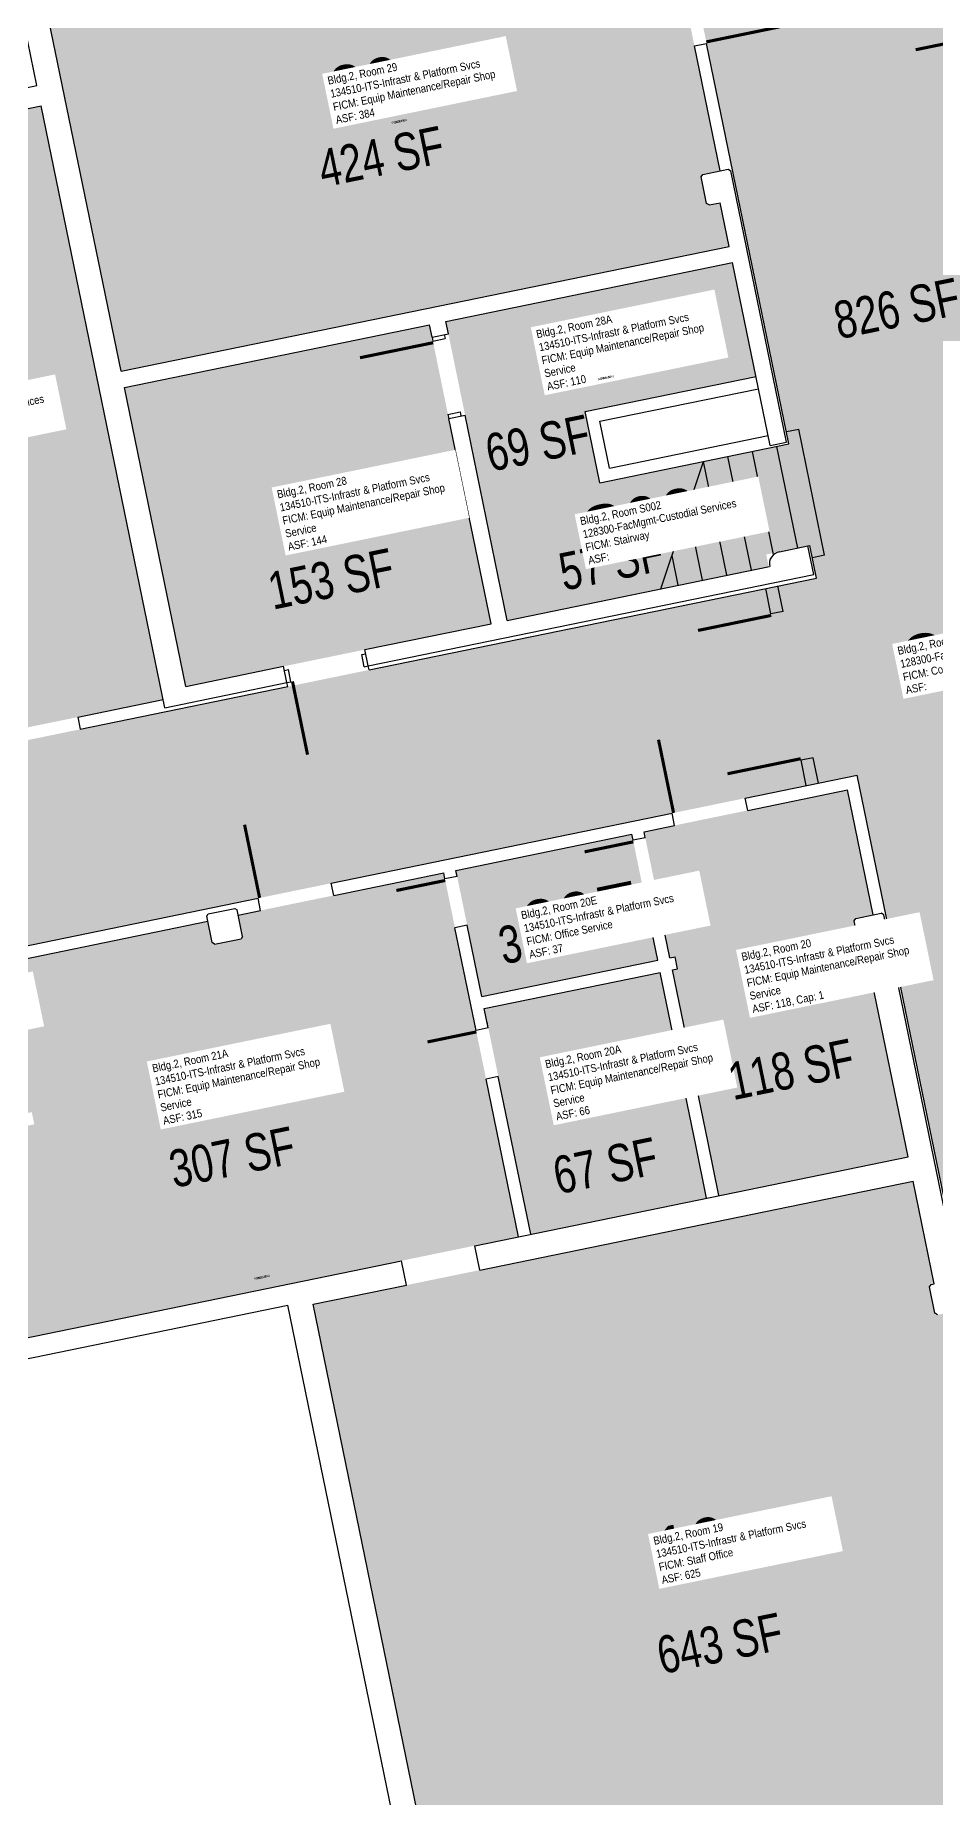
# Model space of a CAD drawing. Header units: inches. Extents: x 69199081 to 69201250, y 27671783 to 27674889.
# Drawn here: x 69199974 to 69200407, y 27673567 to 27674416 of the extents above; entities that cross this region are included whole.
import ezdxf
from ezdxf.enums import TextEntityAlignment as Align

# ---------------------------------------------------------------- set-up
doc = ezdxf.new("R2010")
doc.units = ezdxf.units.IN
doc.header["$LTSCALE"] = 100
doc.header["$MEASUREMENT"] = 0
for name, color, linetype in [('A-DOOR', 2, 'CONTINUOUS'), ('A-FLOR', 3, 'CONTINUOUS'), ('A-IDEN-ICON', 4, 'CONTINUOUS'), ('A-IDEN-RNUM', 7, 'CONTINUOUS'), ('A-IDEN-SNUM', 4, 'CONTINUOUS'), ('A-IDEN-VNUM', 4, 'CONTINUOUS'), ('A-WALL', 5, 'CONTINUOUS'), ('AREA-TEXT', 3, 'CONTINUOUS'), ('Rooms-Category-Color', 7, 'CONTINUOUS'), ('Rooms-College-Color', 7, 'CONTINUOUS'), ('Rooms-Department-Color', 7, 'CONTINUOUS'), ('Rooms-Division-Color', 7, 'CONTINUOUS'), ('Rooms-Information', 7, 'CONTINUOUS')]:
    doc.layers.add(name, color=color, linetype=linetype)
doc.styles.add('CP_AREA', font='arial.ttf', dxfattribs={"height": 15})
doc.styles.add('CP_ROOMSNUMBER', font='arial.ttf', dxfattribs={"height": 1})
doc.styles.add('CP_ROOMVNUMBER', font='arial.ttf', dxfattribs={"width": 0.85, "height": 0.075})

msp = doc.modelspace()

# ---------------------------------------------------------------- hatches: boundary and pattern name
at = {"layer": 'Rooms-Category-Color', "true_color": 0xadadad}
for points in [[(69200232.44, 27674726.33), (69200357.82, 27674752.1), (69200544.86, 27673842.13), (69200419.48, 27673816.35)], [(69199801.73, 27674345.82), (69199976.57, 27674381.76), (69200035.36, 27674095.74), (69199869.33, 27674061.61), (69199867.62, 27674069.94), (69199866.44, 27674070.72), (69199858.61, 27674069.11)], [(69200201.08, 27674133.88), (69200189.8, 27674188.74), (69200336.73, 27674218.94), (69200346.8, 27674169.96), (69200332.1, 27674166.94), (69200325.79, 27674165.64), (69200327, 27674159.77)], [(69199513.51, 27673982.35), (69200350.02, 27674154.29), (69200369.55, 27674059.28), (69199533.04, 27673887.34)]]:
    msp.add_hatch(color=253, dxfattribs=at).paths.add_polyline_path(points)
at = {"layer": 'Rooms-Category-Color', "true_color": 0xe3c5e1}
for points in [[(69199974.23, 27674452.74), (69200270.05, 27674513.55), (69200303.57, 27674350.46), (69200295.25, 27674348.74), (69200294.47, 27674347.56), (69200297.08, 27674334.83), (69200298.27, 27674334.05), (69200303.65, 27674335.16), (69200307.98, 27674314.1), (69200015.1, 27674253.9)], [(69200171.48, 27674277.87), (69200309.59, 27674306.26), (69200320.87, 27674251.41), (69200238.59, 27674234.5), (69200245.63, 27674200.21), (69200189.8, 27674188.74)], [(69200016.72, 27674246.06), (69200163.64, 27674276.26), (69200193.24, 27674132.27), (69200046.31, 27674102.07)], [(69200343.13, 27673864.98), (69200394.06, 27673875.45), (69200373.42, 27673975.85), (69200371.95, 27673975.55), (69200370.77, 27673976.32), (69200368.16, 27673989.06), (69200368.93, 27673990.24), (69200377.26, 27673991.95), (69200364.88, 27674052.19), (69200281.62, 27674035.08), (69200266.93, 27674032.06), (69200267.53, 27674029.12), (69200279.41, 27673971.33), (69200281.86, 27673971.83), (69200283.07, 27673965.95), (69200280.62, 27673965.45), (69200290.48, 27673917.45), (69200292.9, 27673905.7), (69200302.96, 27673856.72), (69200337.25, 27673863.77)], [(69199957.4, 27673968.44), (69200056.82, 27673988.87), (69200058.93, 27673978.59), (69200060.11, 27673977.81), (69200072.85, 27673980.43), (69200073.63, 27673981.61), (69200071.51, 27673991.89), (69200170.44, 27674012.23), (69200206.48, 27673836.89), (69199952.3, 27673784.64), (69199932.16, 27673882.6), (69199973.3, 27673891.05), (69199972.09, 27673896.93), (69199930.95, 27673888.47), (69199924.71, 27673918.84), (69199965.85, 27673927.3)], [(69200190.01, 27673946.83), (69200274.74, 27673964.24), (69200297.09, 27673855.51), (69200212.36, 27673838.1)]]:
    msp.add_hatch(color=254, dxfattribs=at).paths.add_polyline_path(points)
at = {"layer": 'Rooms-Category-Color', "true_color": 0xfa9ba3}
for points in [[(69200176.32, 27674013.43), (69200261.05, 27674030.85), (69200273.53, 27673970.12), (69200188.8, 27673952.7)], [(69200452.76, 27673624.63), (69200443.46, 27673622.72), (69200440.44, 27673637.41), (69200449.74, 27673639.32), (69200416.52, 27673800.94), (69200407.22, 27673799.03), (69200404.2, 27673813.72), (69200406.64, 27673814.23), (69200396.48, 27673863.69), (69200107.52, 27673804.3), (69200169.63, 27673502.12), (69200465.45, 27673562.92)]]:
    msp.add_hatch(color=241, dxfattribs=at).paths.add_polyline_path(points)
at = {"layer": 'Rooms-College-Color', "true_color": 0xadadad}
for points in [[(69200232.44, 27674726.33), (69200357.82, 27674752.1), (69200544.86, 27673842.13), (69200419.48, 27673816.35)], [(69199801.73, 27674345.82), (69199976.57, 27674381.76), (69200035.36, 27674095.74), (69199869.33, 27674061.61), (69199867.62, 27674069.94), (69199866.44, 27674070.72), (69199858.61, 27674069.11)], [(69200201.08, 27674133.88), (69200189.8, 27674188.74), (69200336.73, 27674218.94), (69200346.8, 27674169.96), (69200332.1, 27674166.94), (69200325.79, 27674165.64), (69200327, 27674159.77)], [(69199513.51, 27673982.35), (69200350.02, 27674154.29), (69200369.55, 27674059.28), (69199533.04, 27673887.34)]]:
    msp.add_hatch(color=253, dxfattribs=at).paths.add_polyline_path(points)
at = {"layer": 'Rooms-College-Color', "true_color": 0x80bc67}
for points in [[(69199974.23, 27674452.74), (69200270.05, 27674513.55), (69200303.57, 27674350.46), (69200295.25, 27674348.74), (69200294.47, 27674347.56), (69200297.08, 27674334.83), (69200298.27, 27674334.05), (69200303.65, 27674335.16), (69200307.98, 27674314.1), (69200015.1, 27674253.9)], [(69200171.48, 27674277.87), (69200309.59, 27674306.26), (69200320.87, 27674251.41), (69200238.59, 27674234.5), (69200245.63, 27674200.21), (69200189.8, 27674188.74)], [(69200016.72, 27674246.06), (69200163.64, 27674276.26), (69200193.24, 27674132.27), (69200046.31, 27674102.07)], [(69200343.13, 27673864.98), (69200394.06, 27673875.45), (69200373.42, 27673975.85), (69200371.95, 27673975.55), (69200370.77, 27673976.32), (69200368.16, 27673989.06), (69200368.93, 27673990.24), (69200377.26, 27673991.95), (69200364.88, 27674052.19), (69200281.62, 27674035.08), (69200266.93, 27674032.06), (69200267.53, 27674029.12), (69200279.41, 27673971.33), (69200281.86, 27673971.83), (69200283.07, 27673965.95), (69200280.62, 27673965.45), (69200290.48, 27673917.45), (69200292.9, 27673905.7), (69200302.96, 27673856.72), (69200337.25, 27673863.77)], [(69200176.32, 27674013.43), (69200261.05, 27674030.85), (69200273.53, 27673970.12), (69200188.8, 27673952.7)], [(69199957.4, 27673968.44), (69200056.82, 27673988.87), (69200058.93, 27673978.59), (69200060.11, 27673977.81), (69200072.85, 27673980.43), (69200073.63, 27673981.61), (69200071.51, 27673991.89), (69200170.44, 27674012.23), (69200206.48, 27673836.89), (69199952.3, 27673784.64), (69199932.16, 27673882.6), (69199973.3, 27673891.05), (69199972.09, 27673896.93), (69199930.95, 27673888.47), (69199924.71, 27673918.84), (69199965.85, 27673927.3)], [(69200190.01, 27673946.83), (69200274.74, 27673964.24), (69200297.09, 27673855.51), (69200212.36, 27673838.1)], [(69200452.76, 27673624.63), (69200443.46, 27673622.72), (69200440.44, 27673637.41), (69200449.74, 27673639.32), (69200416.52, 27673800.94), (69200407.22, 27673799.03), (69200404.2, 27673813.72), (69200406.64, 27673814.23), (69200396.48, 27673863.69), (69200107.52, 27673804.3), (69200169.63, 27673502.12), (69200465.45, 27673562.92)]]:
    msp.add_hatch(color=83, dxfattribs=at).paths.add_polyline_path(points)
at = {"layer": 'Rooms-Department-Color', "true_color": 0xacacac}
for points in [[(69200232.44, 27674726.33), (69200357.82, 27674752.1), (69200544.86, 27673842.13), (69200419.48, 27673816.35)], [(69199801.73, 27674345.82), (69199976.57, 27674381.76), (69200035.36, 27674095.74), (69199869.33, 27674061.61), (69199867.62, 27674069.94), (69199866.44, 27674070.72), (69199858.61, 27674069.11)], [(69200201.08, 27674133.88), (69200189.8, 27674188.74), (69200336.73, 27674218.94), (69200346.8, 27674169.96), (69200332.1, 27674166.94), (69200325.79, 27674165.64), (69200327, 27674159.77)], [(69199513.51, 27673982.35), (69200350.02, 27674154.29), (69200369.55, 27674059.28), (69199533.04, 27673887.34)]]:
    msp.add_hatch(color=253, dxfattribs=at).paths.add_polyline_path(points)
at = {"layer": 'Rooms-Department-Color', "true_color": 0xfa003f}
for points in [[(69199974.23, 27674452.74), (69200270.05, 27674513.55), (69200303.57, 27674350.46), (69200295.25, 27674348.74), (69200294.47, 27674347.56), (69200297.08, 27674334.83), (69200298.27, 27674334.05), (69200303.65, 27674335.16), (69200307.98, 27674314.1), (69200015.1, 27674253.9)], [(69200171.48, 27674277.87), (69200309.59, 27674306.26), (69200320.87, 27674251.41), (69200238.59, 27674234.5), (69200245.63, 27674200.21), (69200189.8, 27674188.74)], [(69200016.72, 27674246.06), (69200163.64, 27674276.26), (69200193.24, 27674132.27), (69200046.31, 27674102.07)], [(69200343.13, 27673864.98), (69200394.06, 27673875.45), (69200373.42, 27673975.85), (69200371.95, 27673975.55), (69200370.77, 27673976.32), (69200368.16, 27673989.06), (69200368.93, 27673990.24), (69200377.26, 27673991.95), (69200364.88, 27674052.19), (69200281.62, 27674035.08), (69200266.93, 27674032.06), (69200267.53, 27674029.12), (69200279.41, 27673971.33), (69200281.86, 27673971.83), (69200283.07, 27673965.95), (69200280.62, 27673965.45), (69200290.48, 27673917.45), (69200292.9, 27673905.7), (69200302.96, 27673856.72), (69200337.25, 27673863.77)], [(69200176.32, 27674013.43), (69200261.05, 27674030.85), (69200273.53, 27673970.12), (69200188.8, 27673952.7)], [(69199957.4, 27673968.44), (69200056.82, 27673988.87), (69200058.93, 27673978.59), (69200060.11, 27673977.81), (69200072.85, 27673980.43), (69200073.63, 27673981.61), (69200071.51, 27673991.89), (69200170.44, 27674012.23), (69200206.48, 27673836.89), (69199952.3, 27673784.64), (69199932.16, 27673882.6), (69199973.3, 27673891.05), (69199972.09, 27673896.93), (69199930.95, 27673888.47), (69199924.71, 27673918.84), (69199965.85, 27673927.3)], [(69200190.01, 27673946.83), (69200274.74, 27673964.24), (69200297.09, 27673855.51), (69200212.36, 27673838.1)], [(69200452.76, 27673624.63), (69200443.46, 27673622.72), (69200440.44, 27673637.41), (69200449.74, 27673639.32), (69200416.52, 27673800.94), (69200407.22, 27673799.03), (69200404.2, 27673813.72), (69200406.64, 27673814.23), (69200396.48, 27673863.69), (69200107.52, 27673804.3), (69200169.63, 27673502.12), (69200465.45, 27673562.92)]]:
    msp.add_hatch(color=240, dxfattribs=at).paths.add_polyline_path(points)
at = {"layer": 'Rooms-Division-Color', "true_color": 0xadadad}
for points in [[(69200232.44, 27674726.33), (69200357.82, 27674752.1), (69200544.86, 27673842.13), (69200419.48, 27673816.35)], [(69199801.73, 27674345.82), (69199976.57, 27674381.76), (69200035.36, 27674095.74), (69199869.33, 27674061.61), (69199867.62, 27674069.94), (69199866.44, 27674070.72), (69199858.61, 27674069.11)], [(69200201.08, 27674133.88), (69200189.8, 27674188.74), (69200336.73, 27674218.94), (69200346.8, 27674169.96), (69200332.1, 27674166.94), (69200325.79, 27674165.64), (69200327, 27674159.77)], [(69199513.51, 27673982.35), (69200350.02, 27674154.29), (69200369.55, 27674059.28), (69199533.04, 27673887.34)]]:
    msp.add_hatch(color=253, dxfattribs=at).paths.add_polyline_path(points)
at = {"layer": 'Rooms-Division-Color', "true_color": 0xfa003f}
for points in [[(69199974.23, 27674452.74), (69200270.05, 27674513.55), (69200303.57, 27674350.46), (69200295.25, 27674348.74), (69200294.47, 27674347.56), (69200297.08, 27674334.83), (69200298.27, 27674334.05), (69200303.65, 27674335.16), (69200307.98, 27674314.1), (69200015.1, 27674253.9)], [(69200171.48, 27674277.87), (69200309.59, 27674306.26), (69200320.87, 27674251.41), (69200238.59, 27674234.5), (69200245.63, 27674200.21), (69200189.8, 27674188.74)], [(69200016.72, 27674246.06), (69200163.64, 27674276.26), (69200193.24, 27674132.27), (69200046.31, 27674102.07)], [(69200343.13, 27673864.98), (69200394.06, 27673875.45), (69200373.42, 27673975.85), (69200371.95, 27673975.55), (69200370.77, 27673976.32), (69200368.16, 27673989.06), (69200368.93, 27673990.24), (69200377.26, 27673991.95), (69200364.88, 27674052.19), (69200281.62, 27674035.08), (69200266.93, 27674032.06), (69200267.53, 27674029.12), (69200279.41, 27673971.33), (69200281.86, 27673971.83), (69200283.07, 27673965.95), (69200280.62, 27673965.45), (69200290.48, 27673917.45), (69200292.9, 27673905.7), (69200302.96, 27673856.72), (69200337.25, 27673863.77)], [(69200176.32, 27674013.43), (69200261.05, 27674030.85), (69200273.53, 27673970.12), (69200188.8, 27673952.7)], [(69199957.4, 27673968.44), (69200056.82, 27673988.87), (69200058.93, 27673978.59), (69200060.11, 27673977.81), (69200072.85, 27673980.43), (69200073.63, 27673981.61), (69200071.51, 27673991.89), (69200170.44, 27674012.23), (69200206.48, 27673836.89), (69199952.3, 27673784.64), (69199932.16, 27673882.6), (69199973.3, 27673891.05), (69199972.09, 27673896.93), (69199930.95, 27673888.47), (69199924.71, 27673918.84), (69199965.85, 27673927.3)], [(69200190.01, 27673946.83), (69200274.74, 27673964.24), (69200297.09, 27673855.51), (69200212.36, 27673838.1)], [(69200452.76, 27673624.63), (69200443.46, 27673622.72), (69200440.44, 27673637.41), (69200449.74, 27673639.32), (69200416.52, 27673800.94), (69200407.22, 27673799.03), (69200404.2, 27673813.72), (69200406.64, 27673814.23), (69200396.48, 27673863.69), (69200107.52, 27673804.3), (69200169.63, 27673502.12), (69200465.45, 27673562.92)]]:
    msp.add_hatch(color=240, dxfattribs=at).paths.add_polyline_path(points)

# ---------------------------------------------------------------- linework, layer by layer
at = {"layer": 'A-DOOR'}
for points in [[(69200296.92, 27674412.64, 1.5, 1.5, 0), (69200332.18, 27674419.89, 0, 0, 0), (69200332.03, 27674420.62, 0, 0, 0.414214), (69200288.35, 27674446.86, 0, 0, 0.414214)], [(69200427.13, 27674414.9, 1.5, 1.5, 0), (69200397.74, 27674408.86, 0, 0, 0), (69200397.89, 27674408.13, 0, 0, -0.414214), (69200421.24, 27674443.55, 0, 0, -0.414214)], [(69200165.41, 27674267.69, 1.5, 1.5, 0), (69200130.14, 27674260.44, 0, 0, 0), (69200130.29, 27674259.71, 0, 0, 0.414214), (69200173.97, 27674233.47, 0, 0, 0.414214)], [(69200328.2, 27674136.28, 1.5, 1.5, 0), (69200292.93, 27674129.03, 0, 0, 0), (69200292.78, 27674129.76, 0, 0, 0.414214), (69200335.29, 27674101.75, 0, 0, 0.414214)], [(69200097.63, 27674104.46, 1.5, 1.5, 0), (69200104.88, 27674069.19, 0, 0, 0), (69200105.62, 27674069.34, 0, 0, 0.414214), (69200131.86, 27674113.02, 0, 0, 0.414214)], [(69200342.39, 27674067.22, 1.5, 1.5, 0), (69200307.13, 27674059.97, 0, 0, 0), (69200307.28, 27674059.24, 0, 0, -0.414214), (69200335.29, 27674101.75, 0, 0, -0.414214)], [(69199960.9, 27674074.31, 1.5, 1.5, 0), (69199968.15, 27674039.05, 0, 0, 0), (69199968.89, 27674039.2, 0, 0, 0.414214), (69199995.13, 27674082.88, 0, 0, 0.414214)], [(69200281.15, 27674041.11, 1.5, 1.5, 0), (69200273.9, 27674076.37, 0, 0, 0), (69200274.63, 27674076.52, 0, 0, -0.414214), (69200315.98, 27674046.73, 0, 0, -0.414214)], [(69200081.81, 27674000.13, 1.5, 1.5, 0), (69200074.56, 27674035.4, 0, 0, 0), (69200075.3, 27674035.55, 0, 0, -0.414214), (69200116.64, 27674005.76, 0, 0, -0.414214)], [(69200261.8, 27674027.18, 1.5, 1.5, 0), (69200238.3, 27674022.34, 0, 0, 0), (69200238.14, 27674023.08, 0, 0, 0.414214), (69200266.48, 27674004.4, 0, 0, 0.414214)], [(69200171.2, 27674008.55, 1.5, 1.5, 0), (69200147.69, 27674003.72, 0, 0, 0), (69200147.54, 27674004.46, 0, 0, 0.414214), (69200175.88, 27673985.78, 0, 0, 0.414214)], [(69200186.2, 27673935.58, 1.5, 1.5, 0), (69200162.69, 27673930.74, 0, 0, 0), (69200162.54, 27673931.48, 0, 0, 0.414214), (69200190.88, 27673912.8, 0, 0, 0.414214)]]:
    msp.add_lwpolyline(points, format="xyseb", dxfattribs=at)
at = {"layer": 'A-FLOR'}
for p, q in [((69200335.52, 27674224.82), (69200341.4, 27674226.02)), ((69200353.88, 27674165.29), (69200341.4, 27674226.02)), ((69200329.33, 27674165.55), (69200319.1, 27674215.31)), ((69200340.92, 27674168.75), (69200330.85, 27674217.73)), ((69200306.86, 27674155.63), (69200295.59, 27674210.48)), ((69200318.62, 27674158.04), (69200307.34, 27674212.9)), ((69200295.11, 27674153.21), (69200288, 27674187.81)), ((69200283.36, 27674150.8), (69200280.41, 27674165.14)), ((69200353.88, 27674165.29), (69200348, 27674164.08))]:
    msp.add_line(p, q, dxfattribs=at)
at = {"layer": 'A-IDEN-ICON'}
msp.add_line((69200275.03, 27674149.09), (69200295.59, 27674210.48), dxfattribs=at)
at = {"layer": 'A-WALL'}
for p, q in [((69199974.56, 27674391.56), (69199960.06, 27674462.08)), ((69200015.1, 27674253.9), (69199974.23, 27674452.74)), ((69200291.19, 27674410.7), (69200297.07, 27674411.9)), ((69200303.57, 27674350.46), (69200291.19, 27674410.7)), ((69200336.73, 27674218.94), (69200297.07, 27674411.9)), ((69199895.22, 27674375.25), (69199974.56, 27674391.56)), ((69199897.23, 27674365.45), (69199976.57, 27674381.76)), ((69200036.17, 27674091.82), (69199976.57, 27674381.76)), ((69200295.25, 27674348.74), (69200307.49, 27674351.26)), ((69200307.49, 27674351.26), (69200308.67, 27674350.48)), ((69200335.55, 27674219.72), (69200308.67, 27674350.48)), ((69200294.47, 27674347.56), (69200295.25, 27674348.74)), ((69200297.08, 27674334.83), (69200294.47, 27674347.56)), ((69200298.27, 27674334.05), (69200297.08, 27674334.83)), ((69200298.27, 27674334.05), (69200303.65, 27674335.16)), ((69200307.98, 27674314.1), (69200303.65, 27674335.16)), ((69200015.1, 27674253.9), (69200307.98, 27674314.1)), ((69200171.48, 27674277.87), (69200309.59, 27674306.26)), ((69200327.71, 27674218.11), (69200309.59, 27674306.26)), ((69200016.72, 27674246.06), (69200163.64, 27674276.26)), ((69200164.85, 27674270.39), (69200163.64, 27674276.26)), ((69200172.69, 27674272), (69200171.48, 27674277.87)), ((69200164.85, 27674270.39), (69200172.69, 27674272)), ((69200164.85, 27674270.39), (69200165.25, 27674268.43)), ((69200165.25, 27674268.43), (69200171.13, 27674269.64)), ((69200170.73, 27674271.59), (69200171.13, 27674269.64)), ((69200238.59, 27674234.5), (69200320.87, 27674251.41)), ((69200046.31, 27674102.07), (69200016.72, 27674246.06)), ((69200245.67, 27674229.83), (69200322.08, 27674245.53)), ((69200172.5, 27674233.16), (69200178.38, 27674234.37)), ((69200172.5, 27674233.16), (69200172.9, 27674231.21)), ((69200172.9, 27674231.21), (69200180.74, 27674232.82)), ((69200193.24, 27674132.27), (69200172.9, 27674231.21)), ((69200178.38, 27674234.37), (69200178.78, 27674232.41)), ((69200201.08, 27674133.88), (69200180.74, 27674232.82)), ((69200245.63, 27674200.21), (69200238.59, 27674234.5)), ((69200250.3, 27674207.3), (69200245.67, 27674229.83)), ((69200250.3, 27674207.3), (69200326.71, 27674223)), ((69200245.63, 27674200.21), (69200336.73, 27674218.94)), ((69200327.71, 27674218.11), (69200335.55, 27674219.72)), ((69200332.1, 27674166.94), (69200345.82, 27674169.76)), ((69200345.82, 27674169.76), (69200346.8, 27674169.96)), ((69200348.64, 27674156.05), (69200345.82, 27674169.76)), ((69200350.02, 27674154.29), (69200346.8, 27674169.96)), ((69200134.12, 27674111.95), (69200348.64, 27674156.05)), ((69200134.52, 27674110), (69200350.02, 27674154.29)), ((69200201.08, 27674133.88), (69200327.43, 27674159.86)), ((69200328.05, 27674137.01), (69200325.53, 27674149.26)), ((69200333.92, 27674138.22), (69200331.41, 27674150.46)), ((69200333.92, 27674138.22), (69200328.05, 27674137.01)), ((69200132.51, 27674119.79), (69200193.24, 27674132.27)), ((69200134.12, 27674111.95), (69200132.51, 27674119.79)), ((69200046.31, 27674102.07), (69200093.33, 27674111.74)), ((69200094.94, 27674103.9), (69200093.33, 27674111.74)), ((69200130.95, 27674117.43), (69200132.91, 27674117.83)), ((69200132.16, 27674111.55), (69200130.95, 27674117.43)), ((69200132.16, 27674111.55), (69200134.12, 27674111.95)), ((69200134.52, 27674110), (69200134.12, 27674111.95)), ((69200036.17, 27674091.82), (69200094.94, 27674103.9)), ((69200093.73, 27674109.78), (69200095.69, 27674110.18)), ((69200094.94, 27674103.9), (69200096.9, 27674104.3)), ((69200095.34, 27674101.94), (69200094.94, 27674103.9)), ((69200096.9, 27674104.3), (69200095.69, 27674110.18)), ((69199994.22, 27674087.28), (69200035.36, 27674095.74)), ((69199995.43, 27674081.41), (69200095.34, 27674101.94)), ((69199994.22, 27674087.28), (69199995.43, 27674081.41)), ((69200348.42, 27674067.69), (69200342.54, 27674066.49)), ((69200345.06, 27674054.24), (69200342.54, 27674066.49)), ((69200350.94, 27674055.45), (69200348.42, 27674067.69)), ((69200315.67, 27674048.2), (69200369.55, 27674059.28)), ((69200316.88, 27674042.33), (69200364.88, 27674052.19)), ((69200377.26, 27673991.95), (69200364.88, 27674052.19)), ((69200419.48, 27673816.35), (69200369.55, 27674059.28)), ((69200316.88, 27674042.33), (69200315.67, 27674048.2)), ((69200116.34, 27674007.23), (69200280.41, 27674040.95)), ((69200266.93, 27674032.06), (69200281.62, 27674035.08)), ((69200281.62, 27674035.08), (69200280.41, 27674040.95)), ((69200176.32, 27674013.43), (69200261.05, 27674030.85)), ((69200261.65, 27674027.91), (69200261.05, 27674030.85)), ((69200267.53, 27674029.12), (69200261.65, 27674027.91)), ((69200267.53, 27674029.12), (69200266.93, 27674032.06)), ((69200117.55, 27674001.35), (69200170.44, 27674012.23)), ((69200171.05, 27674009.29), (69200170.44, 27674012.23)), ((69200176.92, 27674010.5), (69200171.05, 27674009.29)), ((69200176.92, 27674010.5), (69200176.32, 27674013.43)), ((69200117.55, 27674001.35), (69200116.34, 27674007.23)), ((69200272.36, 27674005.61), (69200266.48, 27674004.4)), ((69200273.53, 27673970.12), (69200266.48, 27674004.4)), ((69200279.41, 27673971.33), (69200272.36, 27674005.61)), ((69199847.46, 27673951.96), (69200081.08, 27673999.98)), ((69200056.31, 27673991.32), (69200057.09, 27673992.5)), ((69200057.09, 27673992.5), (69200069.83, 27673995.12)), ((69200069.83, 27673995.12), (69200071.01, 27673994.34)), ((69200073.63, 27673981.61), (69200071.01, 27673994.34)), ((69200071.51, 27673991.89), (69200082.29, 27673994.11)), ((69200082.29, 27673994.11), (69200081.08, 27673999.98)), ((69200368.93, 27673990.24), (69200381.18, 27673992.76)), ((69200382.36, 27673991.98), (69200381.18, 27673992.76)), ((69199957.4, 27673968.44), (69200056.82, 27673988.87)), ((69200058.93, 27673978.59), (69200056.31, 27673991.32)), ((69200181.76, 27673986.99), (69200175.88, 27673985.78)), ((69200186.05, 27673936.31), (69200175.88, 27673985.78)), ((69200188.8, 27673952.7), (69200181.76, 27673986.99)), ((69200368.16, 27673989.06), (69200368.93, 27673990.24)), ((69200370.77, 27673976.32), (69200368.16, 27673989.06)), ((69200418.5, 27673816.15), (69200382.36, 27673991.98)), ((69200060.11, 27673977.81), (69200058.93, 27673978.59)), ((69200060.11, 27673977.81), (69200072.85, 27673980.43)), ((69200073.63, 27673981.61), (69200072.85, 27673980.43)), ((69200371.95, 27673975.55), (69200370.77, 27673976.32)), ((69200371.95, 27673975.55), (69200373.42, 27673975.85)), ((69200394.06, 27673875.45), (69200373.42, 27673975.85)), ((69200188.8, 27673952.7), (69200273.53, 27673970.12)), ((69200279.41, 27673971.33), (69200281.86, 27673971.83)), ((69200283.07, 27673965.95), (69200281.86, 27673971.83)), ((69200190.01, 27673946.83), (69200274.74, 27673964.24)), ((69200291.85, 27673880.98), (69200274.74, 27673964.24)), ((69200280.62, 27673965.45), (69200283.07, 27673965.95)), ((69200297.58, 27673882.92), (69200280.62, 27673965.45)), ((69200191.92, 27673937.52), (69200190.01, 27673946.83)), ((69200186.05, 27673936.31), (69200185.44, 27673939.25)), ((69200191.92, 27673937.52), (69200186.05, 27673936.31)), ((69200191.92, 27673937.52), (69200191.32, 27673940.46)), ((69200196.76, 27673914.01), (69200190.88, 27673912.8)), ((69200206.48, 27673836.89), (69200190.88, 27673912.8)), ((69200212.36, 27673838.1), (69200196.76, 27673914.01)), ((69200302.96, 27673856.72), (69200297.58, 27673882.92)), ((69200185.42, 27673832.56), (69200394.06, 27673875.45)), ((69200297.09, 27673855.51), (69200291.85, 27673880.98)), ((69200187.84, 27673820.81), (69200396.48, 27673863.69)), ((69200406.64, 27673814.23), (69200396.48, 27673863.69)), ((69200187.84, 27673820.81), (69200185.42, 27673832.56)), ((69199209.82, 27673632.03), (69200150.16, 27673825.31)), ((69200152.58, 27673813.56), (69200150.16, 27673825.31)), ((69200405.17, 27673813.92), (69200406.64, 27673814.23)), ((69200107.52, 27673804.3), (69200152.58, 27673813.56)), ((69200404.4, 27673812.74), (69200405.17, 27673813.92)), ((69200407.01, 27673800.01), (69200404.4, 27673812.74)), ((69199202.04, 27673620.22), (69200095.36, 27673803.84)), ((69200491.59, 27671876.14), (69200095.36, 27673803.84)), ((69200500.93, 27671890.31), (69200107.52, 27673804.3)), ((69200408.19, 27673799.23), (69200407.01, 27673800.01))]:
    msp.add_line(p, q, dxfattribs=at)
msp.add_arc((69200333.31, 27674161.06), 6, 101.61505, 191.61505, dxfattribs=at)

# ---------------------------------------------------------------- texts
at = {"layer": 'A-IDEN-RNUM', "style": 'CP_ROOMSNUMBER', "width": 0.85}
for s, p in [('0029-00', (69200149.2, 27674373.85)), ('0028-A0', (69200248.6, 27674250.34)), ('0028-00', (69200113.31, 27674170.97)), ('S002-00', (69200267.32, 27674176.31)), ('0020-E0', (69200215.17, 27673971.52)), ('0020-00', (69200337.99, 27673971.38)), ('0020-A0', (69200241.56, 27673897.19)), ('0021-A0', (69200082.99, 27673816.84)), ('0019-00', (69200293.25, 27673673.01))]:
    msp.add_text(s, height=1, rotation=11.61505, dxfattribs=at).set_placement(p, align=Align.CENTER)
at = {"layer": 'A-IDEN-SNUM', "style": 'CP_ROOMSNUMBER', "width": 0.85}
for s, p in [('0020002900', (69200149.2, 27674373.85)), ('00200028A0', (69200248.6, 27674250.34)), ('0020002800', (69200113.31, 27674170.97)), ('0020S00200', (69200267.32, 27674176.31)), ('00200020E0', (69200215.17, 27673971.52)), ('0020002000', (69200337.99, 27673971.38)), ('00200020A0', (69200241.56, 27673897.19)), ('00200021A0', (69200082.99, 27673816.84)), ('0020001900', (69200293.25, 27673673.01))]:
    msp.add_text(s, height=1, rotation=11.61505, dxfattribs=at).set_placement(p, align=Align.CENTER)
at = {"layer": 'A-IDEN-VNUM', "style": 'CP_ROOMVNUMBER', "width": 0.85}
for s, p in [('29', (69200136.35, 27674376.63)), ('28A', (69200248.6, 27674250.34)), ('28', (69200113.31, 27674170.97)), ('S02', (69200268.42, 27674166.53)), ('C03', (69200422.16, 27674104.21)), ('20E', (69200240, 27673976.62)), ('20', (69200337.15, 27673947.06)), ('21A', (69200063.68, 27673896.53)), ('20A ', (69200257.26, 27673899.46)), ('19', (69200293.25, 27673673.01))]:
    msp.add_text(s, height=27, rotation=11.61505, dxfattribs=at).set_placement(p, align=Align.CENTER)
at = {"layer": 'AREA-TEXT', "style": 'CP_AREA', "width": 0.75}
for s, p in [('424 SF', (69200140.3, 27674357.39)), ('826 SF', (69200388.65, 27674284.23)), ('69 SF', (69200215.72, 27674219.35)), ('57 SF', (69200251.12, 27674162.01)), ('153 SF', (69200116.16, 27674153.93)), ('37 SF', (69200222, 27673981.91)), ('118 SF', (69200337.76, 27673917.57)), ('307 SF', (69200068.53, 27673875.27)), ('67 SF', (69200248.27, 27673871.12)), ('643 SF', (69200303.41, 27673640.97))]:
    msp.add_text(s, height=18, rotation=11.61505, dxfattribs=at).set_placement(p, align=Align.MIDDLE_CENTER)

# ---------------------------------------------------------------- next in the draw order: texts
at = {"layer": 'Rooms-Information', "width": 86.4, "attachment_point": 7, "rotation": 11.61505, "style": 'CP_ROOMVNUMBER', "bg_fill": 3, "box_fill_scale": 1.5, "bg_fill_color": 256, "bg_fill_true_color": 13158600, "bg_fill_transparency": 0}
for s, insert, char_height in [('Bldg.2, Room 29^M^J134510-ITS-Infrastr & Platform Svcs^M^JFICM: Equip Maintenance/Repair Shop^M^JASF: 384', (69200118.88, 27674373.04), 3.85714), ('Bldg.2, Room 28A^M^J134510-ITS-Infrastr & Platform Svcs^M^JFICM: Equip Maintenance/Repair Shop Service^M^JASF: 110', (69200220.64, 27674244.59), 3.85714), ('Bldg.2, Room 27^M^J128006-FacMgmt-Engineering Services^M^JFICM: Mechanical^M^JASF: ', (69199901.85, 27674210.01), 3.8571), ('Bldg.2, Room 28^M^J134510-ITS-Infrastr & Platform Svcs^M^JFICM: Equip Maintenance/Repair Shop Service^M^JASF: 144', (69200095.85, 27674167.38), 3.85714), ('Bldg.2, Room S002^M^J128300-FacMgmt-Custodial Services^M^JFICM: Stairway^M^JASF: ', (69200240.48, 27674160.79), 3.8571), ('Bldg.2, Room C003^M^J128300-FacMgmt-Custodial Services^M^JFICM: Corridor / Circulation^M^JASF: ', (69200393.36, 27674098.29), 3.8571), ('Bldg.2, Room 20E^M^J134510-ITS-Infrastr & Platform Svcs^M^JFICM: Office Service^M^JASF: 37', (69200212.06, 27673970.88), 3.8571), ('Bldg.2, Room C006^M^J128300-FacMgmt-Custodial Services^M^JFICM: Corridor / Circulation^M^JASF: ', (69199891.14, 27673922.31), 3.8571), ('Bldg.2, Room 20A^M^J134510-ITS-Infrastr & Platform Svcs^M^JFICM: Equip Maintenance/Repair Shop Service^M^JASF: 66', (69200224.96, 27673892.82), 3.85714), ('Bldg.2, Room 21A^M^J134510-ITS-Infrastr & Platform Svcs^M^JFICM: Equip Maintenance/Repair Shop Service^M^JASF: 315', (69200035.72, 27673890.79), 3.85714), ('Bldg.2, Room 19^M^J134510-ITS-Infrastr & Platform Svcs^M^JFICM: Staff Office^M^JASF: 625', (69200275.79, 27673669.42), 3.8571)]:
    msp.add_mtext(s, dxfattribs=dict(at, insert=insert, char_height=char_height))

# ---------------------------------------------------------------- next in the draw order: texts
at = {"layer": 'Rooms-Information', "insert": (69200319.69, 27673943.47), "char_height": 3.85714, "width": 86.4, "attachment_point": 7, "rotation": 11.61505, "style": 'CP_ROOMVNUMBER', "bg_fill": 3, "box_fill_scale": 1.5, "bg_fill_color": 256, "bg_fill_true_color": 13158600, "bg_fill_transparency": 0}
msp.add_mtext('Bldg.2, Room 20^M^J134510-ITS-Infrastr & Platform Svcs^M^JFICM: Equip Maintenance/Repair Shop Service^M^JASF: 118, Cap: 1', dxfattribs=at)

doc.saveas('drawing.dxf')
